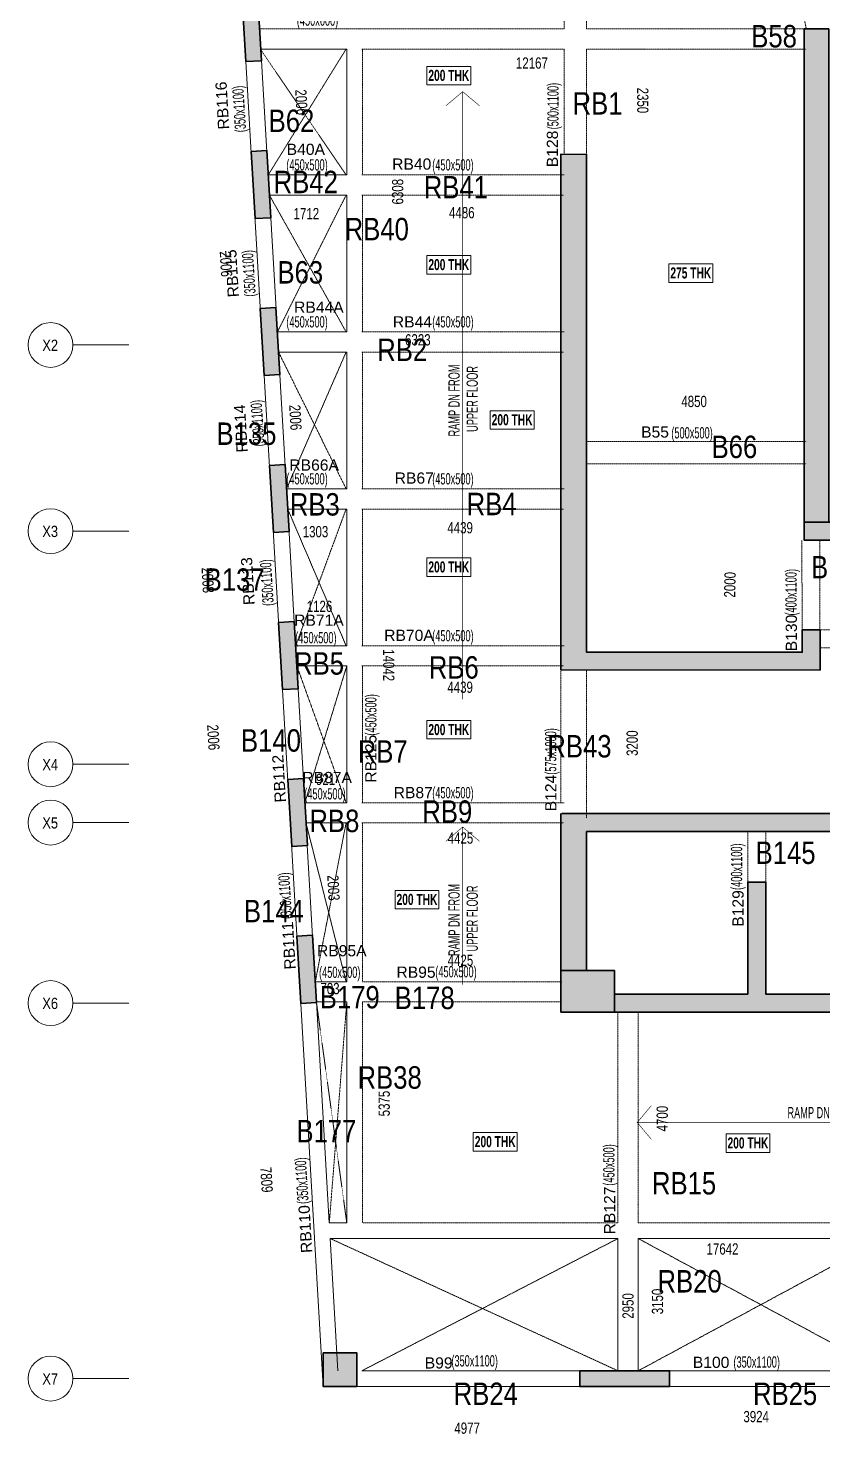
# Model space of a CAD drawing. Header units: millimetres. Extents: x -45 to 72125, y 621 to 63734.
# Drawn here: x -45 to 17684, y 5338 to 36686 of the extents above; entities that cross this region are included whole.
import ezdxf
from ezdxf.enums import TextEntityAlignment as Align

# ---------------------------------------------------------------- set-up
doc = ezdxf.new("R2010")
doc.units = ezdxf.units.MM
doc.linetypes.add('Grid Line', pattern=[2222.5, 1270, -317.5, 317.5, -317.5])
doc.linetypes.add('HIDDEN', pattern=[0.375, 0.25, -0.125])
for name, color, linetype, lineweight in [('A-FLOR-IDEN', 11, 'Continuous', 9), ('A-GRIDS', 8, 'Continuous', 9), ('A-HIDD-ABVE', 8, 'HIDDEN', 20), ('S-BEAM', 7, 'Continuous', 18), ('S-BEAM-IDEN', 2, 'Continuous', 9), ('S-COL HATCH', 9, 'Continuous', 0), ('S-COLS', 5, 'Continuous', 35), ('S-GRIDS', 8, 'Continuous', 9)]:
    doc.layers.add(name, color=color, linetype=linetype, lineweight=lineweight)
for name, color, linetype in [('Abhinav working', 6, 'Continuous'), ('Beam Nos', 7, 'Continuous'), ('changes', 7, 'Continuous')]:
    doc.layers.add(name, color=color, linetype=linetype)
doc.styles.add('Arial Narrow', font='ARIALN.TTF', dxfattribs={"height": 400})
doc.styles.add('Dim.s & Anno.(Misc.)', font='ARIALN.TTF')
doc.styles.add('SC-BBS1', font='SansSerif')
doc.styles.add('SOBHA', font='swisscl.ttf')
doc.styles.add('Swis721 LtCn BT', font='swisscl.ttf', dxfattribs={"width": 0.9, "height": 233.355162})
doc.styles.add('Swis721 LtCn BT_B', font='', dxfattribs={"width": 0.9, "height": 246.918336})
doc.styles.get('Swis721 LtCn BT_B').set_extended_font_data('Swis721 LtCn BT', bold=True)

# ---------------------------------------------------------------- blocks, each defined once
blk = doc.blocks.new('A$Cb7cd9481')
at = {"layer": 'S-COL HATCH', "transparency": 33554687}
h = blk.add_hatch(color=256, dxfattribs=at)
h.dxf.hatch_style = 1
h.paths.add_polyline_path([(-14983, 16966), (-14896, 15469), (-14547, 15489), (-14634, 16986)])
h = blk.add_hatch(color=256, dxfattribs=at)
h.dxf.hatch_style = 1
h.paths.add_polyline_path([(-14779, 13466), (-14692, 11969), (-14342, 11989), (-14430, 13486)])
h = blk.add_hatch(color=256, dxfattribs=at)
h.dxf.hatch_style = 1
h.paths.add_polyline_path([(-14575, 9966), (-14488, 8469), (-14138, 8489), (-14226, 9986)])
h = blk.add_hatch(color=256, dxfattribs=at)
h.dxf.hatch_style = 1
h.paths.add_polyline_path([(-14371, 6466), (-14283, 4969), (-13934, 4989), (-14021, 6486)])
h = blk.add_hatch(color=256, dxfattribs=at)
h.dxf.hatch_style = 1
h.paths.add_polyline_path([(-14166, 2964), (-14079, 1466), (-13730, 1486), (-13817, 2984)])
h = blk.add_hatch(color=256, dxfattribs=at)
h.dxf.hatch_style = 1
h.paths.add_polyline_path([(-13962, -536), (-13875, -2034), (-13525, -2014), (-13613, -516)])
h = blk.add_hatch(color=256, dxfattribs=at)
h.dxf.hatch_style = 1
h.paths.add_polyline_path([(-13758, -4034), (-13671, -5531), (-13321, -5511), (-13409, -4014)])
h = blk.add_hatch(color=256, dxfattribs=at)
h.dxf.hatch_style = 1
h.paths.add_polyline_path([(-12423, -14074), (-12423, -13324), (-13173, -13324), (-13173, -14074)])
h = blk.add_hatch(color=256, dxfattribs=at)
h.dxf.hatch_style = 1
h.paths.add_polyline_path([(-5446, -14074), (-5446, -13724), (-7446, -13724), (-7446, -14074)])
at = {"layer": 'S-COLS', "elevation": 0}
for points in [[(-14983, 16966), (-14634, 16986), (-14547, 15489), (-14896, 15469)], [(-14779, 13466), (-14430, 13486), (-14342, 11989), (-14692, 11969)], [(-14575, 9966), (-14226, 9986), (-14138, 8489), (-14488, 8469)], [(-14371, 6466), (-14021, 6486), (-13934, 4989), (-14283, 4969)], [(-14166, 2964), (-13817, 2984), (-13730, 1486), (-14079, 1466)], [(-13962, -536), (-13613, -516), (-13525, -2014), (-13875, -2034)], [(-13758, -4034), (-13409, -4014), (-13321, -5511), (-13671, -5531)], [(-13173, -13324), (-12423, -13324), (-12423, -14074), (-13173, -14074)], [(-7446, -13724), (-5446, -13724), (-5446, -14074), (-7446, -14074)]]:
    blk.add_lwpolyline(points, close=True, dxfattribs=at)
blk = doc.blocks.new('A$C0921b736')
at = {"layer": 'S-COL HATCH', "transparency": 33554687}
h = blk.add_hatch(color=256, dxfattribs=at)
h.dxf.hatch_style = 1
h.paths.add_polyline_path([(5425, 11675), (5425, 11275), (10175, 11275), (10175, 11675)])
h.paths.add_polyline_path([(5425, 11675), (5975, 11675), (5975, 22675), (5425, 22675)])
h = blk.add_hatch(color=256, dxfattribs=at)
h.dxf.hatch_style = 1
h.paths.add_polyline_path([(5785, 8375), (5785, 9275), (5385, 9275), (5385, 8775), (575, 8775), (575, 19875), (0, 19879), (0, 8375)])
h = blk.add_hatch(color=256, dxfattribs=at)
h.dxf.hatch_style = 1
h.paths.add_polyline_path([(7571, 4775), (7571, 1150), (4571, 1150), (4571, 3648), (4171, 3648), (4171, 1150), (1200, 1150), (1200, 750), (10085, 750), (10085, 1150), (7971, 1150), (7971, 5175), (0, 5175), (0, 1675), (575, 1675), (575, 4775)])
h = blk.add_hatch(color=256, dxfattribs=at)
h.dxf.hatch_style = 1
h.paths.add_polyline_path([(0, 1675), (0, 750), (1200, 750), (1200, 1675)])
at = {"layer": 'S-COLS'}
for points in [[(5425, 11675), (5425, 22675), (5975, 22675), (5975, 11675), (5425, 11675)], [(0, 5175), (0, 1675), (575, 1675), (575, 4775), (7571, 4775), (7571, 1150), (4571, 1150), (4571, 3648), (4171, 3648), (4171, 1150), (1200, 1150), (1200, 750), (10085, 750)], [(10085, 1150), (7971, 1150), (7971, 5175), (25, 5175)]]:
    blk.add_lwpolyline(points, dxfattribs=at)
blk.add_lwpolyline([(0, 8379), (5785, 8375), (5785, 9275), (5385, 9275), (5385, 8775), (575, 8775), (575, 19875), (0, 19879)], close=True, dxfattribs=at)
at = {"layer": 'S-COLS', "elevation": 0}
for points in [[(10175, 11675), (5425, 11675), (5425, 11275), (10175, 11275)], [(0, 750), (1200, 750), (1200, 1675), (0, 1675)]]:
    blk.add_lwpolyline(points, close=True, dxfattribs=at)
blk = doc.blocks.new('Grid - Type 1 Structural-6743905-9TH FLOOR LVL')
at = {"layer": 'A-GRIDS'}
blk.add_circle((0, 0), 4, dxfattribs=at)
blk = doc.blocks.new('A$C45bf0ae9')
at = {"layer": 'S-GRIDS', "linetype": 'Grid Line'}
for p, q in [((-17504, 9150), (-18754, 9150)), ((-17504, 5000), (-18754, 5000)), ((-17504, -200), (-18754, -200)), ((-17504, -1500), (-18754, -1500)), ((-17504, -5525), (-18754, -5525)), ((-17504, -13899), (-18754, -13899))]:
    blk.add_line(p, q, dxfattribs=at)
at = {"layer": 'A-GRIDS', "xscale": 124.9999999999999, "yscale": 124.9999999999999, "zscale": 124.9999999999999, "rotation": 89.99999999999982}
for p in [(-19254, 9150), (-19254, 5000), (-19254, -200), (-19254, -1500), (-19254, -5525), (-19254, -13899)]:
    blk.add_blockref('Grid - Type 1 Structural-6743905-9TH FLOOR LVL', p, dxfattribs=at)
at = {"layer": 'A-GRIDS', "lineweight": 18, "char_height": 250, "width": 440.93, "attachment_point": 1, "style": 'Arial Narrow'}
for s, insert in [('X2', (-19437, 9268)), ('X3', (-19437, 5118)), ('X4', (-19437, -82)), ('X5', (-19437, -1382)), ('X6', (-19437, -5407)), ('X7', (-19437, -13781))]:
    blk.add_mtext(s, dxfattribs=dict(at, insert=insert))

msp = doc.modelspace()

# ---------------------------------------------------------------- linework, layer by layer
at = {"layer": 'A-FLOR-IDEN', "color": 8, "elevation": 0, "flags": 128}
for points in [[(9828.2, 35833.9), (9828.2, 35422.1), (8850.7, 35422.1), (8850.7, 35833.9)], [(9828.2, 31614.7), (9828.2, 31202.9), (8850.7, 31202.9), (8850.7, 31614.7)], [(15227, 31428.6), (15227, 31016.7), (14249.5, 31016.7), (14249.5, 31428.6)], [(11240.7, 28154.8), (11240.7, 27743), (10263.2, 27743), (10263.2, 28154.8)], [(9828.2, 24872.8), (9828.2, 24461), (8850.7, 24461), (8850.7, 24872.8)], [(9828.2, 21246.6), (9828.2, 20834.7), (8850.7, 20834.7), (8850.7, 21246.6)], [(9118.7, 17458.6), (9118.7, 17046.8), (8141.2, 17046.8), (8141.2, 17458.6)], [(10863.8, 12057.4), (10863.8, 11645.5), (9886.3, 11645.5), (9886.3, 12057.4)], [(16501.6, 12028.6), (16501.6, 11616.7), (15524.1, 11616.7), (15524.1, 12028.6)]]:
    msp.add_lwpolyline(points, close=True, dxfattribs=at)
at = {"layer": 'A-HIDD-ABVE', "linetype": 'HIDDEN'}
for p, q in [((7049.3, 33412.6), (5148.7, 36198.7, 0)), ((7049.3, 36220.2), (5311.3, 33412.6)), ((7049.3, 29912.6), (5337.1, 32962.6)), ((7049.3, 32962.6), (5516.8, 29912.6)), ((7049.3, 26412.6), (5541.7, 29462.6)), ((7049.3, 29462.6), (5719.7, 26412.6)), ((7049.3, 22912.6), (5745.9, 25962.6)), ((7049.3, 25962.6), (5923.9, 22912.6)), ((7049.3, 19412.6), (5949.7, 22462.6)), ((7063.6, 22462.6), (6128.1, 19412.6)), ((7049.3, 15420.2), (6154.3, 18962.6)), ((7049.3, 18962.6), (6361, 15420.2)), ((6387.5, 14959.2, 0), (7063.6, 10045)), ((6674.2, 10045), (7063.6, 14970.2)), ((6694.6, 9695), (13113.6, 6745)), ((13113.6, 9695), (7399.3, 6745)), ((13563.6, 9695), (19037.7, 6745, 0)), ((19037.7, 9695), (13563.6, 6745))]:
    msp.add_line(p, q, dxfattribs=at)
at = {"layer": 'S-BEAM', "linetype": 'HIDDEN'}
for p, q in [((17313.6, 36670.2), (16109.5, 42820.2, 0)), ((11913.6, 36670.2), (11913.6, 41892.5)), ((12413.6, 36670.2), (12413.6, 42003.2)), ((5120.8, 36670.2), (11913.6, 36670.2)), ((12413.6, 36670.2), (17313.6, 36670.2)), ((7399.3, 36220.2), (11913.6, 36220.2)), ((11913.6, 33870.2), (11913.6, 36220.2)), ((12413.6, 33870.2), (12413.6, 36220.2)), ((12413.6, 36220.2), (17313.6, 36220.2)), ((13183.6, 36220.2), (13713.1, 36220.2)), ((7399.3, 33412.6), (11913.6, 33412.6)), ((7399.3, 32962.6), (11899.3, 32962.6)), ((7399.3, 29912.6), (11913.6, 29912.6)), ((7399.3, 29462.6), (11899.3, 29462.6)), ((17313.6, 27470.2), (12413.6, 27470.2)), ((17313.6, 26970.2), (12413.6, 26970.2)), ((7399.3, 26412.6), (11913.6, 26412.6)), ((7399.3, 25962.6), (11899.3, 25962.6)), ((17213.6, 25270.2, 0), (17223.6, 23270.2)), ((17613.6, 25270.2), (17613.6, 23270.2)), ((17613.6, 23270.2), (19309.3, 23270.2)), ((7399.3, 22912.6), (11913.6, 22912.6)), ((17613.6, 22870.2), (19309.3, 22870.2)), ((7399.3, 22462.6), (11899.3, 22462.6)), ((11838.6, 19412.6), (11838.6, 22370.2, 0)), ((12413.6, 19070.2), (12413.6, 22370.2, 0)), ((7399.3, 19412.6), (11913.6, 19412.6)), ((7399.3, 18962.6), (11899.3, 18962.6)), ((16009.3, 17642.8), (16009.3, 18770.2)), ((16409.3, 17642.8), (16409.3, 18770.2)), ((11859.3, 15420.2), (7413.6, 15420.2)), ((11863.9, 14970.2), (7413.6, 14970.2)), ((13113.6, 14745), (13113.6, 10045)), ((13563.6, 14745), (13563.6, 10045))]:
    msp.add_line(p, q, dxfattribs=at)
at = {"layer": 'S-BEAM'}
for p, q in [((5310.9, 33412.6), (7063.6, 33412.6)), ((5337.1, 32962.6), (7063.6, 32962.6)), ((5515.1, 29912.6), (7063.6, 29912.6)), ((5541.3, 29462.6), (7063.6, 29462.6)), ((5719.3, 26412.6), (7063.6, 26412.6)), ((5745.5, 25962.6), (7063.6, 25962.6)), ((5572.9, 22912.6), (5573.3, 22912.6)), ((5923.5, 22912.6), (7063.6, 22912.6)), ((5949.7, 22462.6), (7063.6, 22462.6)), ((6127.7, 19412.6), (7063.6, 19412.6)), ((6153.9, 18962.6), (7063.6, 18962.6)), ((6010.4, 15420.2), (6010, 15420.2)), ((7063.6, 15420.2), (6360.6, 15420.2)), ((7063.6, 14970.2), (6386.9, 14970.2)), ((13113.6, 9695), (13113.6, 6745)), ((13563.6, 9695), (13563.6, 6745)), ((7401.5, 6746.2, 0), (12263.6, 6746.2)), ((18187.7, 6746.2, 0), (14263.6, 6746.2)), ((7286.5, 6396.2, 0), (12263.6, 6396.2)), ((18187.7, 6396.2, 0), (14263.6, 6396.2))]:
    msp.add_line(p, q, dxfattribs=at)
at = {"layer": 'S-BEAM', "ltscale": 250000, "elevation": 0}
msp.add_lwpolyline([(24423.8, 59721.4, 0.1331416), (3340.8, 61170.6), (6536.5, 6396.2)], format="xyb", dxfattribs=at)
at = {"layer": 'S-BEAM', "linetype": 'HIDDEN', "elevation": 0}
for points in [[(4131.9, 53620.2), (5120.8, 36670.2)], [(7413.6, 36220.2), (7413.6, 33412.6)], [(7413.6, 32962.6), (7413.6, 29912.6)], [(7413.6, 29462.6), (7413.6, 26412.6)], [(7413.6, 25962.6), (7413.6, 22912.6)], [(7413.6, 22462.6), (7413.6, 19412.6)], [(7413.6, 18962.6), (7413.6, 15420.2)], [(7413.6, 14970.2), (7413.6, 10045)], [(7413.6, 10045), (13113.6, 10045)], [(13563.6, 10045), (19037.7, 10045)], [(6887.1, 6396.2), (6887.2, 6395)], [(7399.3, 6395), (7399.3, 6388.9)]]:
    msp.add_lwpolyline(points, dxfattribs=at)
at = {"layer": 'S-BEAM', "elevation": 0}
for points in [[(7063.6, 36220.2), (5147.1, 36220.2), (5310.9, 33412.6)], [(7063.6, 36220.2), (7063.6, 33412.6)], [(5337.1, 32962.6), (5515.1, 29912.6)], [(7063.6, 32962.6), (7063.6, 29912.6)], [(5541.3, 29462.6), (5719.3, 26412.6)], [(7063.6, 29462.6), (7063.6, 26412.6)], [(5745.5, 25962.6), (5923.5, 22912.6)], [(7063.6, 25962.6), (7063.6, 22912.6)], [(5949.7, 22462.6), (6127.7, 19412.6)], [(7063.6, 22462.6), (7063.6, 19412.6)], [(6153.9, 18962.6), (6360.6, 15420.2)], [(7063.6, 18962.6), (7063.6, 15420.2)], [(6386.9, 14970.2), (6674.2, 10045)], [(7063.6, 14970.2), (7063.6, 10045)], [(6674.2, 10045), (7063.6, 10045)], [(6694.6, 9695), (13113.6, 9695)], [(6694.6, 9695), (6866.7, 6745)], [(13563.6, 9695), (19037.7, 9695)]]:
    msp.add_lwpolyline(points, dxfattribs=at)
at = {"layer": 'S-BEAM', "const_width": 12.5, "elevation": 0}
for points in [[(10024.3, 34953.8), (9649.3, 35270.2), (9274.3, 34953.8)], [(9649.3, 21720.6), (9649.3, 35270.2)], [(10024.3, 18553.8), (9649.3, 18870.2), (9274.3, 18553.8)], [(9649.3, 15352.6), (9649.3, 18870.2)], [(13857.7, 11907.5), (13541.4, 12282.5), (13857.7, 12657.5)], [(23176.6, 12286.8), (13541.5, 12286.8)]]:
    msp.add_lwpolyline(points, dxfattribs=at)

# ---------------------------------------------------------------- block references
at = {"layer": 'Beam Nos'}
msp.add_blockref('A$C45bf0ae9', (19709.3, 20470.2), dxfattribs=at)
msp.add_blockref('A$C45bf0ae9', (19709.3, 20470.2), dxfattribs=at)
at = {"layer": 'changes'}
msp.add_blockref('A$C0921b736', (11838.6, 13995), dxfattribs=at)
at = {"layer": 'S-BEAM'}
msp.add_blockref('A$Cb7cd9481', (19709.3, 20470.2), dxfattribs=at)

# ---------------------------------------------------------------- texts
at = {"layer": 'A-FLOR-IDEN', "color": 1, "char_height": 246.92, "width": 1155, "attachment_point": 2, "line_spacing_factor": 0.964267, "style": 'Swis721 LtCn BT_B'}
for s, insert in [('200 THK', (9339.4, 35755.9)), ('200 THK', (9339.4, 31536.7)), ('275 THK', (14738.3, 31350.5, 0)), ('200 THK', (10751.9, 28076.7)), ('200 THK', (9339.4, 24794.8)), ('200 THK', (9339.4, 21168.5)), ('200 THK', (8629.9, 17380.5)), ('200 THK', (10375.1, 11979.3)), ('200 THK', (16012.9, 11950.5))]:
    msp.add_mtext(s, dxfattribs=dict(at, insert=insert))
at = {"layer": 'Abhinav working', "color": 2}
for s, height, style, p in [('B58', 500, 'Dim.s & Anno.(Misc.)', (16086.3, 36255.4)), ('12167', 250, 'SOBHA', (10836.6, 35782.6)), ('RB1', 500, 'Dim.s & Anno.(Misc.)', (12100.9, 34757.6)), ('B62', 500, 'Dim.s & Anno.(Misc.)', (5320.9, 34369, 0)), ('RB42', 500, 'Dim.s & Anno.(Misc.)', (5432.4, 33005.1, 0)), ('RB41', 500, 'Dim.s & Anno.(Misc.)', (8780.8, 32888.4, 0)), ('1712', 250, 'SOBHA', (5877.1, 32424.3)), ('4486', 250, 'SOBHA', (9344.4, 32446.2)), ('RB40', 500, 'Dim.s & Anno.(Misc.)', (7016.8, 31954.7, 0)), ('B63', 500, 'Dim.s & Anno.(Misc.)', (5518, 30990.2, 0)), ('6323', 250, 'SOBHA', (8363.7, 29611)), ('RB2', 500, 'Dim.s & Anno.(Misc.)', (7743.6, 29261.6, 0)), ('4850', 250, 'SOBHA', (14526.5, 28236.7)), ('B135', 500, 'Dim.s & Anno.(Misc.)', (4157, 27391.9, 0)), ('B66', 500, 'Dim.s & Anno.(Misc.)', (15201.5, 27097.9)), ('RB3', 500, 'Dim.s & Anno.(Misc.)', (5793.3, 25816.5, 0)), ('RB4', 500, 'Dim.s & Anno.(Misc.)', (9738, 25824.8, 0)), ('1303', 250, 'SOBHA', (6080.8, 25332.5)), ('4439', 250, 'SOBHA', (9306.9, 25420.4)), ('B132', 500, 'Dim.s & Anno.(Misc.)', (17421.4, 24414.7, 0)), ('B137', 500, 'Dim.s & Anno.(Misc.)', (3894.8, 24138.2, 0)), ('1126', 250, 'SOBHA', (6169.8, 23667.2)), ('RB5', 500, 'Dim.s & Anno.(Misc.)', (5888.3, 22268.8, 0)), ('RB6', 500, 'Dim.s & Anno.(Misc.)', (8893.1, 22180.1, 0)), ('4439', 250, 'SOBHA', (9306.9, 21863.5)), ('B140', 500, 'Dim.s & Anno.(Misc.)', (4703.9, 20551.7, 0)), ('RB7', 500, 'Dim.s & Anno.(Misc.)', (7308.2, 20305, 0)), ('RB43', 500, 'Dim.s & Anno.(Misc.)', (11537.7, 20422.7, 0)), ('921', 250, 'SOBHA', (6376.2, 19808.7)), ('RB9', 500, 'Dim.s & Anno.(Misc.)', (8748.8, 18965.2, 0)), ('RB8', 500, 'Dim.s & Anno.(Misc.)', (6230.4, 18758, 0)), ('4425', 250, 'SOBHA', (9314.4, 18499.7)), ('B145', 500, 'Dim.s & Anno.(Misc.)', (16184.5, 18047.8, 0)), ('B144', 500, 'Dim.s & Anno.(Misc.)', (4769.2, 16746.6, 0)), ('4425', 250, 'SOBHA', (9314.4, 15774.8)), ('703', 250, 'SOBHA', (6475.8, 15144.1)), ('B179', 500, 'Dim.s & Anno.(Misc.)', (6461.3, 14828.1, 0)), ('B178', 500, 'Dim.s & Anno.(Misc.)', (8133.1, 14811.5, 0)), ('RB38', 500, 'Dim.s & Anno.(Misc.)', (7303.7, 13036.4, 0)), ('B177', 500, 'Dim.s & Anno.(Misc.)', (5940.6, 11840.3, 0)), ('RB15', 500, 'Dim.s & Anno.(Misc.)', (13871.5, 10676.6, 0)), ('17642', 250, 'SOBHA', (15089.1, 9337.3)), ('RB20', 500, 'Dim.s & Anno.(Misc.)', (13995.3, 8491.1, 0)), ('RB24', 500, 'Dim.s & Anno.(Misc.)', (9447.8, 5981.9)), ('RB25', 500, 'Dim.s & Anno.(Misc.)', (16125.8, 5981.9)), ('3924', 250, 'SOBHA', (15911, 5599.3)), ('4977', 250, 'SOBHA', (9464.1, 5342))]:
    msp.add_text(s, height=height, dxfattribs=dict(at, style=style)).set_placement(p)
at = {"layer": 'Abhinav working', "color": 2, "style": 'SOBHA'}
for s, rotation, p in [('2006', 273.32693, (5912, 35312.4)), ('2350', 270.00006, (13541.3, 35359)), ('6308', 90, (8323.8, 32753.3)), ('2006', 273.339, (4228.8, 31702.4)), ('2006', 273.339, (5777.4, 28280.9)), ('2008', 273.339, (3823.1, 24653.5)), ('2000', 88.85423, (15728.5, 23986.6)), ('14042', 270.05859, (7874.7, 22836.3)), ('2006', 273.339, (3947.2, 21147.7)), ('3200', 90, (13555, 20456.6)), ('2003', 273.32691, (6626.7, 17793.5)), ('5375', 90, (8023.3, 12419.3)), ('4700', 90, (14225.3, 12082.9)), ('7809', 273.65642, (5131.9, 11283.7)), ('2950', 90, (13461.7, 7906.2)), ('3150', 90, (14119.2, 8006.4))]:
    msp.add_text(s, height=250, rotation=rotation, dxfattribs=at).set_placement(p)
at = {"layer": 'Beam Nos', "style": 'SC-BBS1'}
for s, p in [('RB116', (4486.6, 34971.6, 0)), ('RB115', (4703.1, 31228.6, 0)), ('RB114', (4899.1, 27767.6, 0)), ('RB113', (5055.6, 24365.1, 0)), ('RB112', (5752.1, 19962.6, 0)), ('RB111', (5969.4, 16238.6, 0)), ('RB110', (6338.2, 9917.1, 0))]:
    msp.add_text(s, height=250, rotation=93.339, dxfattribs=at).set_placement(p, align=Align.BOTTOM_CENTER)
at = {"layer": 'Beam Nos', "color": 3, "style": 'SC-BBS1'}
for s, p in [('B128', (11850.5, 33992.2)), ('B130', (17180.1, 23198.1, 0)), ('RB125', (7801, 20395.5)), ('B124', (11815, 19629.7)), ('B129', (15990.6, 17055.7, 0)), ('RB127', (13126.6, 10319.7))]:
    msp.add_text(s, height=250, rotation=90, dxfattribs=at).set_placement(p, align=Align.BOTTOM_CENTER)
for s, p in [('B40A', (6150.4, 33783.6)), ('RB40', (8512.5, 33454.7)), ('RB44A', (6441.1, 30263.2)), ('RB44', (8528.2, 29935.7)), ('B55', (13939.8, 27480.7)), ('RB66A', (6336.2, 26743.9)), ('RB67', (8568.6, 26452.8)), ('RB71A', (6442.6, 23283.1)), ('RB70A', (8450.8, 22946.6)), ('RB87A', (6626.2, 19775.2, 0)), ('RB87', (8546.3, 19439.1)), ('RB95A', (6952.2, 15913.4, 0)), ('RB95', (8608.6, 15434.2, 0)), ('B99', (9113.6, 6721.1, 0)), ('B100', (15191.1, 6733.6, 0))]:
    msp.add_text(s, height=250, dxfattribs=at).set_placement(p, align=Align.BOTTOM_CENTER)
at = {"layer": 'S-BEAM-IDEN', "style": 'Swis721 LtCn BT', "width": 0.8}
for s, rotation, p in [('(450x600)', 360, (5949.5, 36740.1)), ('(500x1100)', 90, (11788.1, 34429)), ('(350x1100)', 93.60442, (4820.6, 34371.7, 0)), ('(450x500)', 360, (5715.9, 33511.7)), ('(450x500)', 360, (8970.3, 33511.7)), ('(350x1100)', 93.60442, (5034.5, 30706.1, 0)), ('(450x500)', 360, (5715.9, 30011.7)), ('(450x500)', 360, (8970.3, 30011.7)), ('RAMP DN FROM', 90, (9582.1, 27580.1)), ('UPPER FLOOR', 90, (9987, 27682.7)), ('(350x1100)', 93.60442, (5229.3, 27365.7, 0)), ('(500x500)', 360, (14304.4, 27536.9)), ('(450x500)', 360, (5715.9, 26511.7)), ('(450x500)', 360, (8970.3, 26511.7)), ('(350x1100)', 93.60442, (5436.8, 23810.1, 0)), ('(400x1100)', 90, (17098.1, 23588.2)), ('(450x500)', 360, (5912.7, 22968.4)), ('(450x500)', 360, (8970.3, 23011.7)), ('(450x500)', 90, (7724.5, 20910.6, 0)), ('(575x1000)', 90, (11736.8, 20037.9)), ('(450x500)', 360, (6115.7, 19487.2)), ('(450x500)', 360, (8970.3, 19511.7)), ('(400x1100)', 90, (15883.7, 17468.3)), ('(350x1100)', 93.60442, (5844.1, 16828.1, 0)), ('RAMP DN FROM', 90, (9582.1, 15993.6)), ('UPPER FLOOR', 90, (9987, 16096.2)), ('(450x500)', 360, (6445.1, 15507.3)), ('(450x500)', 360, (9038.3, 15519.3)), ('(450x500)', 90, (13034.5, 10874.2)), ('(350x1100)', 93.60442, (6214.8, 10474, 0)), ('(350x1100)', 360, (9397.7, 6841.8)), ('(350x1100)', 360, (15689, 6816.4))]:
    msp.add_text(s, height=250, rotation=rotation, dxfattribs=at).set_placement(p)
msp.add_text('RAMP DN TO LOWER FLOOR', height=250, dxfattribs=at).set_placement((16894.5, 12376.6))

doc.saveas('drawing.dxf')
